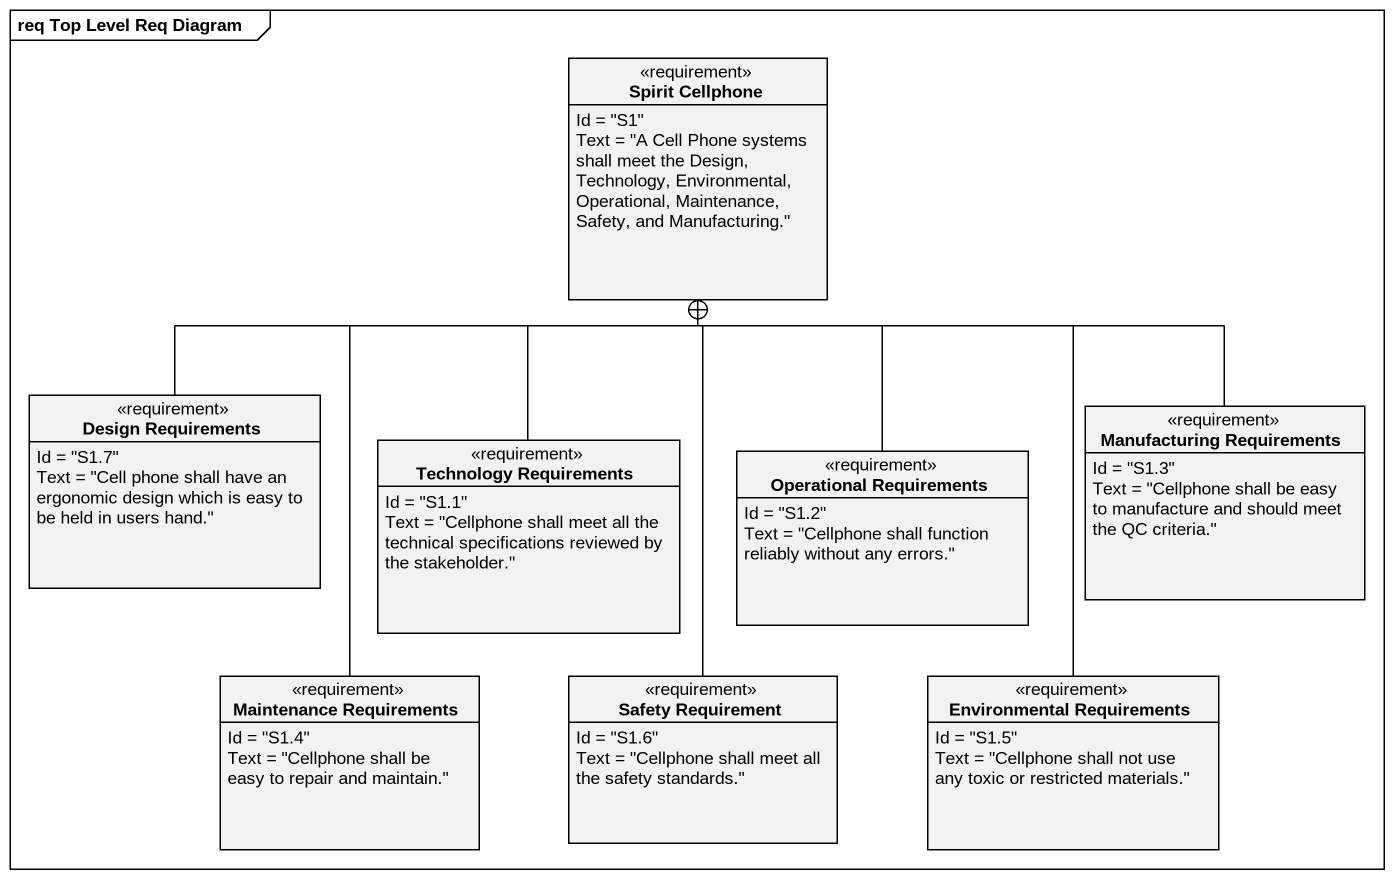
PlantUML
@startuml
mainframe req Top Level Req Diagram
hide circle
hide empty members
class "Spirit Cellphone" as Spirit_Cellphone <<requirement>> {
  Id = "S1"
  Text = "A Cell Phone systems shall meet the Design, Technology, Environmental, Operational, Maintenance, Safety, and Manufacturing."
}
class "Design Requirements" as Design_Requirements <<requirement>> {
  Id = "S1.7"
  Text = "Cell phone shall have an ergonomic design which is easy to be held in users hand."
}
class "Technology Requirements" as Technology_Requirements <<requirement>> {
  Id = "S1.1"
  Text = "Cellphone shall meet all the technical specifications reviewed by the stakeholder."
}
class "Manufacturing Requirements" as Manufacturing_Requirements <<requirement>> {
  Id = "S1.3"
  Text = "Cellphone shall be easy to manufacture and should meet the QC criteria."
}
class "Operational Requirements" as Operational_Requirements <<requirement>> {
  Id = "S1.2"
  Text = "Cellphone shall function reliably without any errors."
}
class "Maintenance Requirements" as Maintenance_Requirements <<requirement>> {
  Id = "S1.4"
  Text = "Cellphone shall be easy to repair and maintain."
}
class "Safety Requirement" as Safety_Requirement <<requirement>> {
  Id = "S1.6"
  Text = "Cellphone shall meet all the safety standards."
}
class "Environmental Requirements" as Environmental_Requirements <<requirement>> {
  Id = "S1.5"
  Text = "Cellphone shall not use any toxic or restricted materials."
}
Design_Requirements -right-+ Spirit_Cellphone
Technology_Requirements -up-+ Spirit_Cellphone
Manufacturing_Requirements -up-+ Spirit_Cellphone
Operational_Requirements -up-+ Spirit_Cellphone
Maintenance_Requirements -up-+ Spirit_Cellphone
Safety_Requirement -up-+ Spirit_Cellphone
Environmental_Requirements -up-+ Spirit_Cellphone
@enduml
